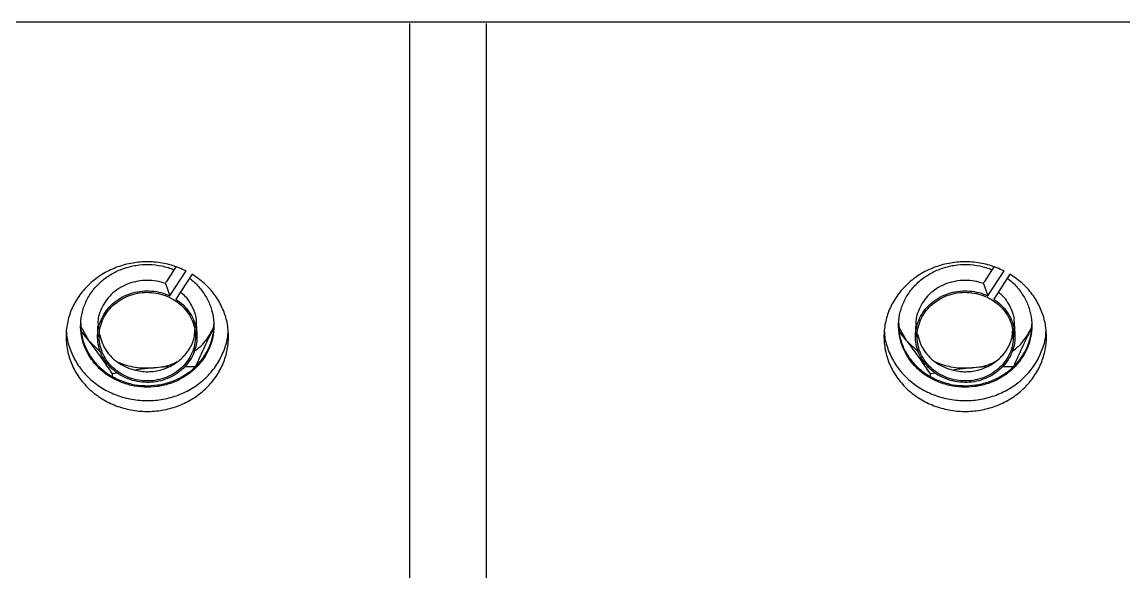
# Model space of a CAD drawing. Header units: millimetres. Extents: x 1293 to 41893, y 1011 to 26911.
# Drawn here: x 23508.9 to 23661.6, y 15554.1 to 15630.3 of the extents above; entities that cross this region are included whole.
import ezdxf

# ---------------------------------------------------------------- set-up
doc = ezdxf.new("R2010")
doc.units = ezdxf.units.MM
doc.header["$LTSCALE"] = 50
doc.layers.add('MAQUINAS', color=11, linetype='Continuous')

msp = doc.modelspace()

# ---------------------------------------------------------------- linework, layer by layer
at = {"layer": 'MAQUINAS', "linetype": 'Continuous', "lineweight": 25}
for p, q in [((24191.2425232, 15630.2566986), (23211.2425232, 15630.2566986)), ((23562.5758566, 15630.0450346), (23562.5758566, 15456.5881163)), ((23573.2425232, 15456.5881163), (23573.2425232, 15630.0450346)), ((23530.216967, 15596.3370789), (23528.9121697, 15594.3365441)), ((23529.3686538, 15592.3345776), (23531.6213624, 15595.7884641)), ((23532.4415613, 15595.3351823), (23530.1888528, 15591.8812957)), ((23643.5503003, 15596.3370789), (23642.245503, 15594.3365441)), ((23642.7019872, 15592.3345776), (23644.9546957, 15595.7884641)), ((23645.7748947, 15595.3351823), (23643.5221861, 15591.8812957)), ((23528.7656173, 15594.0400082), (23529.3686538, 15592.3345776)), ((23642.0989506, 15594.0400082), (23642.7019872, 15592.3345776)), ((23517.0628679, 15587.9942261), (23518.0838461, 15586.213723)), ((23518.0838461, 15586.213723), (23517.0991724, 15587.4401817)), ((23519.3558566, 15588.1415776), (23519.3558566, 15586.6861356)), ((23533.1291899, 15586.6861356), (23533.1291899, 15588.1415776)), ((23535.3295549, 15587.6938555), (23535.4668905, 15588.1029224)), ((23535.4475013, 15587.9214963), (23535.3295549, 15587.6938555)), ((23630.3962012, 15587.9942261), (23631.4171794, 15586.213723)), ((23631.4171794, 15586.213723), (23630.4325058, 15587.4401817)), ((23632.6891899, 15588.1415776), (23632.6891899, 15586.6861356)), ((23646.4625232, 15586.6861356), (23646.4625232, 15588.1415776)), ((23648.6628883, 15587.6938555), (23648.8002239, 15588.1029224)), ((23648.7808347, 15587.9214963), (23648.6628883, 15587.6938555)), ((23518.0838461, 15586.213723), (23519.8138214, 15584.4956425)), ((23631.4171794, 15586.213723), (23633.1471547, 15584.4956425)), ((23522.1131079, 15581.6491291), (23521.4223082, 15581.5287767)), ((23521.4223082, 15581.1858639), (23521.4223082, 15581.5287767)), ((23527.1708778, 15582.3711412), (23524.6514717, 15582.0770114)), ((23529.2039463, 15582.48277), (23527.1708778, 15582.3711412)), ((23532.9194474, 15582.5155317), (23531.4012773, 15582.5194327)), ((23635.4464413, 15581.6491291), (23634.7556415, 15581.5287767)), ((23634.7556415, 15581.1858639), (23634.7556415, 15581.5287767)), ((23640.5042111, 15582.3711412), (23637.9848051, 15582.0770114)), ((23642.5372796, 15582.48277), (23640.5042111, 15582.3711412)), ((23646.2527807, 15582.5155317), (23644.7346106, 15582.5194327))]:
    msp.add_line(p, q, dxfattribs=at)
for points in [[(23531.6213624, 15595.7884641), (23530.9634504, 15596.0751726), (23529.6476264, 15596.6485894), (23527.4926376, 15597.0449043), (23525.305338, 15597.0782448), (23523.1492189, 15596.7163735), (23521.1098257, 15595.9811281), (23519.2621164, 15594.8977818), (23517.6755474, 15593.5074475), (23516.4093616, 15591.8619638), (23515.5109394, 15590.0229142), (23515.0138748, 15588.0590674), (23514.9367597, 15586.0438738), (23515.2824778, 15584.0527005), (23516.0380994, 15582.1600172), (23517.1753643, 15580.4366098), (23518.6517391, 15578.9469334), (23520.4120077, 15577.7467016), (23522.3903363, 15576.8808028), (23524.512736, 15576.3816214), (23526.6998294, 15576.2678267), (23528.8698196, 15576.5436746), (23530.9415494, 15577.1988486), (23532.8375366, 15578.208845), (23534.486872, 15579.5358909), (23535.8278688, 15581.1303522), (23536.8103819, 15582.9326073), (23537.3976361, 15584.8752115), (23537.5677773, 15586.8856636), (23537.314036, 15588.8882066), (23536.6474175, 15590.81006), (23535.5871979, 15592.5714566), (23534.194135, 15594.1359676), (23533.0257526, 15594.9354441), (23532.4415613, 15595.3351823)], [(23522.3881341, 15580.4579669), (23521.8558443, 15580.7175276), (23520.7912647, 15581.2366489), (23519.4411845, 15582.358419), (23518.3394377, 15583.6807099), (23517.5413128, 15585.1799543), (23517.0736088, 15586.7919192), (23516.9550857, 15588.4571724), (23517.1899982, 15590.1118187), (23517.7694727, 15591.6930158), (23518.6714403, 15593.1405546), (23519.8615581, 15594.399313), (23521.2945943, 15595.4215177), (23522.9157579, 15596.1677447), (23524.6642729, 15596.6115263), (23526.4701289, 15596.7287521), (23528.2775063, 15596.5419039), (23529.4054499, 15596.1523271), (23529.9694216, 15595.9575387)], [(23644.9546957, 15595.7884641), (23644.2967837, 15596.0751726), (23642.9809598, 15596.6485894), (23640.825971, 15597.0449043), (23638.6386713, 15597.0782448), (23636.4825522, 15596.7163735), (23634.443159, 15595.9811281), (23632.5954498, 15594.8977818), (23631.0088808, 15593.5074475), (23629.742695, 15591.8619638), (23628.8442728, 15590.0229142), (23628.3472081, 15588.0590674), (23628.2700931, 15586.0438738), (23628.6158111, 15584.0527005), (23629.3714327, 15582.1600172), (23630.5086976, 15580.4366098), (23631.9850724, 15578.9469334), (23633.745341, 15577.7467016), (23635.7236697, 15576.8808028), (23637.8460693, 15576.3816214), (23640.0331627, 15576.2678267), (23642.2031529, 15576.5436746), (23644.2748828, 15577.1988486), (23646.1708699, 15578.208845), (23647.8202054, 15579.5358909), (23649.1612022, 15581.1303522), (23650.1437152, 15582.9326073), (23650.7309695, 15584.8752115), (23650.9011106, 15586.8856636), (23650.6473693, 15588.8882066), (23649.9807509, 15590.81006), (23648.9205313, 15592.5714566), (23647.5274683, 15594.1359676), (23646.3590859, 15594.9354441), (23645.7748947, 15595.3351823)], [(23635.7214674, 15580.4579669), (23635.1891776, 15580.7175276), (23634.124598, 15581.2366489), (23632.7745179, 15582.358419), (23631.672771, 15583.6807099), (23630.8746461, 15585.1799543), (23630.4069421, 15586.7919192), (23630.288419, 15588.4571724), (23630.5233315, 15590.1118187), (23631.1028061, 15591.6930158), (23632.0047736, 15593.1405546), (23633.1948914, 15594.399313), (23634.6279276, 15595.4215177), (23636.2490913, 15596.1677447), (23637.9976063, 15596.6115263), (23639.8034622, 15596.7287521), (23641.6108396, 15596.5419039), (23642.7387832, 15596.1523271), (23643.302755, 15595.9575387)], [(23528.7656173, 15594.0400082), (23528.3523155, 15594.1662202), (23527.5257119, 15594.418644), (23526.2157471, 15594.5162159), (23524.9131372, 15594.400957), (23523.6566507, 15594.0576181), (23522.4919692, 15593.5042449), (23521.4656222, 15592.7569431), (23520.5941015, 15591.8514288), (23520.1877588, 15591.1423667), (23519.9845874, 15590.7878356)], [(23642.0989506, 15594.0400082), (23641.6856488, 15594.1662202), (23640.8590453, 15594.418644), (23639.5490805, 15594.5162159), (23638.2464706, 15594.400957), (23636.9899841, 15594.0576181), (23635.8253026, 15593.5042449), (23634.7989555, 15592.7569431), (23633.9274349, 15591.8514288), (23633.5210921, 15591.1423667), (23633.3179207, 15590.7878356)], [(23530.1888528, 15591.8812957), (23530.5360212, 15591.630318), (23531.230358, 15591.1283626), (23532.0496835, 15590.161004), (23532.665993, 15589.0796431), (23533.043432, 15587.9066408), (23533.1716664, 15586.6897658), (23533.0450352, 15585.4724937), (23532.6684465, 15584.299897), (23532.055673, 15583.2149822), (23531.2292539, 15582.257647), (23530.2195576, 15581.4630697), (23529.0636946, 15580.8604549), (23527.8041456, 15580.4719499), (23526.4872027, 15580.3118334), (23525.1612671, 15580.3859903), (23523.8750707, 15580.6916949), (23522.6758847, 15581.2177119), (23521.6077826, 15581.9447086), (23520.7100201, 15582.8459659), (23520.0155923, 15583.8883601), (23519.5500216, 15585.0335802), (23519.3304188, 15586.2395364), (23519.364855, 15587.4619063), (23519.6520648, 15588.6557648), (23520.1814914, 15589.7772325), (23520.9336808, 15590.7850993), (23521.8809734, 15591.6422973), (23522.9886076, 15592.3174194), (23524.2156736, 15592.7852895), (23525.5178241, 15593.0300689), (23526.844399, 15593.0376974), (23528.1571023, 15592.8267932), (23528.9648033, 15592.4986494), (23529.3686538, 15592.3345776)], [(23523.4595708, 15581.1096977), (23523.8664214, 15580.9627887), (23524.6801226, 15580.6689708), (23525.9893731, 15580.5169015), (23527.3006735, 15580.5865264), (23528.5733672, 15580.8946785), (23529.7559366, 15581.4242884), (23530.8036353, 15582.1564041), (23531.6760133, 15583.0625156), (23532.339596, 15584.1079019), (23532.7688688, 15585.2523627), (23532.9473385, 15586.4519241), (23532.8681457, 15587.6604857), (23532.5343341, 15588.8316037), (23531.9587316, 15589.9202725), (23531.1634585, 15590.8846552), (23530.1790766, 15591.6876912), (23529.0434151, 15592.2985202), (23527.800117, 15592.6936685), (23526.4969614, 15592.8579506), (23525.1840278, 15592.7850533), (23523.9117717, 15592.477778), (23522.729085, 15591.9479331), (23521.6814179, 15591.2158804), (23520.8090312, 15590.3097518), (23520.1454514, 15589.2643711), (23519.7161758, 15588.1199046), (23519.5377146, 15586.9203604), (23519.6168759, 15585.7117358), (23519.9508049, 15584.5408528), (23520.5259697, 15583.4513071), (23521.322876, 15582.4901968), (23522.301163, 15581.674948), (23523.0734349, 15581.2981145), (23523.4595708, 15581.1096977)], [(23643.5221861, 15591.8812957), (23643.8693545, 15591.630318), (23644.5636913, 15591.1283626), (23645.3830168, 15590.161004), (23645.9993264, 15589.0796431), (23646.3767654, 15587.9066408), (23646.5049997, 15586.6897658), (23646.3783685, 15585.4724937), (23646.0017799, 15584.299897), (23645.3890063, 15583.2149822), (23644.5625873, 15582.257647), (23643.552891, 15581.4630697), (23642.3970279, 15580.8604549), (23641.1374789, 15580.4719499), (23639.820536, 15580.3118334), (23638.4946005, 15580.3859903), (23637.208404, 15580.6916949), (23636.0092181, 15581.2177119), (23634.941116, 15581.9447086), (23634.0433534, 15582.8459659), (23633.3489257, 15583.8883601), (23632.8833549, 15585.0335802), (23632.6637522, 15586.2395364), (23632.6981884, 15587.4619063), (23632.9853982, 15588.6557648), (23633.5148247, 15589.7772325), (23634.2670141, 15590.7850993), (23635.2143067, 15591.6422973), (23636.321941, 15592.3174194), (23637.5490069, 15592.7852895), (23638.8511574, 15593.0300689), (23640.1777323, 15593.0376974), (23641.4904357, 15592.8267932), (23642.2981367, 15592.4986494), (23642.7019872, 15592.3345776)], [(23636.7929041, 15581.1096977), (23637.1997547, 15580.9627887), (23638.0134559, 15580.6689708), (23639.3227064, 15580.5169015), (23640.6340068, 15580.5865264), (23641.9067006, 15580.8946785), (23643.08927, 15581.4242884), (23644.1369686, 15582.1564041), (23645.0093467, 15583.0625156), (23645.6729293, 15584.1079019), (23646.1022021, 15585.2523627), (23646.2806718, 15586.4519241), (23646.2014791, 15587.6604857), (23645.8676674, 15588.8316037), (23645.2920649, 15589.9202725), (23644.4967918, 15590.8846552), (23643.5124099, 15591.6876912), (23642.3767485, 15592.2985202), (23641.1334503, 15592.6936685), (23639.8302947, 15592.8579506), (23638.5173612, 15592.7850533), (23637.245105, 15592.477778), (23636.0624184, 15591.9479331), (23635.0147512, 15591.2158804), (23634.1423646, 15590.3097518), (23633.4787847, 15589.2643711), (23633.0495091, 15588.1199046), (23632.8710479, 15586.9203604), (23632.9502093, 15585.7117358), (23633.2841382, 15584.5408528), (23633.859303, 15583.4513071), (23634.6562093, 15582.4901968), (23635.6344963, 15581.674948), (23636.4067682, 15581.2981145), (23636.7929041, 15581.1096977)], [(23519.6593372, 15587.0048339), (23519.7527007, 15586.611881), (23519.9394277, 15585.8259752), (23520.5290172, 15584.7385664), (23521.3220633, 15583.7768843), (23522.3013662, 15582.961786), (23523.0735026, 15582.5849324), (23523.4595708, 15582.3965056)], [(23632.9926705, 15587.0048339), (23633.086034, 15586.611881), (23633.272761, 15585.8259752), (23633.8623505, 15584.7385664), (23634.6553966, 15583.7768843), (23635.6346995, 15582.961786), (23636.4068359, 15582.5849324), (23636.7929041, 15582.3965056)]]:
    msp.add_open_spline(points, degree=3, dxfattribs=at)
for points, knots in [([(23532.0633162, 15594.7552511), (23532.1302952, 15594.712668), (23532.680038, 15594.3631589), (23533.5130229, 15593.4749098), (23534.4899328, 15592.1262681), (23535.1481186, 15590.6104856), (23535.4882772, 15589.0129592), (23535.4914752, 15587.3835293), (23535.1593614, 15585.7835156), (23534.503518, 15584.2704076), (23533.5478704, 15582.8992696), (23532.3270867, 15581.7198596), (23530.885418, 15580.7748631), (23529.2754312, 15580.099066), (23527.5546461, 15579.7151647), (23525.7889296, 15579.6439299), (23524.0296321, 15579.8624289), (23522.9353001, 15580.2594542), (23522.3881341, 15580.4579669)], [0, 0, 0, 0, 0.0091646203, 0.0752203122, 0.1412760042, 0.2073316962, 0.2733873882, 0.3394430802, 0.4054987722, 0.4715544641, 0.5376101561, 0.6036658481, 0.6697215401, 0.7357772321, 0.8018329241, 0.867888616, 0.933944308, 1, 1, 1, 1]), ([(23528.7656173, 15594.0400082), (23528.7859297, 15594.0917534), (23528.8267755, 15594.1958062), (23528.8836025, 15594.2894627), (23528.9121697, 15594.3365441)], [0, 0, 0, 0, 0.4972965919, 1, 1, 1, 1]), ([(23645.3966495, 15594.7552511), (23645.4636285, 15594.712668), (23646.0133713, 15594.3631589), (23646.8463562, 15593.4749098), (23647.8232662, 15592.1262681), (23648.4814519, 15590.6104856), (23648.8216105, 15589.0129592), (23648.8248085, 15587.3835293), (23648.4926948, 15585.7835156), (23647.8368514, 15584.2704076), (23646.8812037, 15582.8992696), (23645.66042, 15581.7198596), (23644.2187513, 15580.7748631), (23642.6087646, 15580.099066), (23640.8879794, 15579.7151647), (23639.1222629, 15579.6439299), (23637.3629654, 15579.8624289), (23636.2686334, 15580.2594542), (23635.7214674, 15580.4579669)], [0, 0, 0, 0, 0.0091646203, 0.0752203122, 0.1412760042, 0.2073316962, 0.2733873882, 0.3394430802, 0.4054987722, 0.4715544641, 0.5376101561, 0.6036658481, 0.6697215401, 0.7357772321, 0.8018329241, 0.867888616, 0.933944308, 1, 1, 1, 1]), ([(23642.0989506, 15594.0400082), (23642.1192631, 15594.0917534), (23642.1601089, 15594.1958062), (23642.2169359, 15594.2894627), (23642.245503, 15594.3365441)], [0, 0, 0, 0, 0.4972965919, 1, 1, 1, 1]), ([(23533.0638898, 15588.1389557), (23533.0669183, 15588.538571), (23533.0745977, 15589.5518695), (23532.4115839, 15591.0749226), (23531.6105568, 15592.2788811), (23530.9395683, 15592.7321912), (23530.8036969, 15592.8239839)], [0, 0, 0, 0, 0.2241501808, 0.5683741942, 0.9125982077, 1, 1, 1, 1]), ([(23646.3972232, 15588.1389557), (23646.4002517, 15588.538571), (23646.407931, 15589.5518695), (23645.7449172, 15591.0749226), (23644.9438901, 15592.2788811), (23644.2729016, 15592.7321912), (23644.1370302, 15592.8239839)], [0, 0, 0, 0, 0.2241501808, 0.5683741942, 0.9125982077, 1, 1, 1, 1]), ([(23519.9845874, 15590.7878356), (23519.7344831, 15590.2117774), (23519.3621621, 15589.3542212), (23519.4115211, 15588.4414247), (23519.4277235, 15588.1417938)], [0, 0, 0, 0, 0.671743971, 1, 1, 1, 1]), ([(23633.3179207, 15590.7878356), (23633.0678164, 15590.2117774), (23632.6954955, 15589.3542212), (23632.7448545, 15588.4414247), (23632.7610569, 15588.1417938)], [0, 0, 0, 0, 0.671743971, 1, 1, 1, 1]), ([(23517.0267569, 15588.5453161), (23517.0381271, 15588.0441924), (23517.0621345, 15586.9861065), (23517.5338998, 15585.4185062), (23518.3236484, 15583.9095191), (23519.4291979, 15582.5783722), (23520.7836428, 15581.4492551), (23521.8533036, 15580.9273403), (23522.3881341, 15580.6663829)], [0, 0, 0, 0, 0.1525056725, 0.322004538, 0.4915034035, 0.661002269, 0.8305011345, 1, 1, 1, 1]), ([(23522.3881341, 15580.6663829), (23522.951622, 15580.462914), (23524.0785979, 15580.0559761), (23525.8919122, 15579.8453602), (23527.7080541, 15579.9417903), (23529.4707692, 15580.3685822), (23531.1084998, 15581.1020875), (23532.5600401, 15582.1160841), (23533.7665009, 15583.3709876), (23534.6922166, 15584.8190751), (23535.2619278, 15586.4033047), (23535.5103456, 15587.6200256), (23535.4568465, 15588.2812956), (23535.4481964, 15588.3882136)], [0, 0, 0, 0, 0.098107793, 0.1962155859, 0.2943233789, 0.3924311718, 0.4905389648, 0.5886467577, 0.6867545507, 0.7848623436, 0.8829701366, 0.9810779295, 1, 1, 1, 1]), ([(23523.4595708, 15582.3965056), (23524.0776628, 15582.1919054), (23525.3138469, 15581.7827052), (23527.3127683, 15581.830654), (23529.2005139, 15582.3732114), (23530.8448792, 15583.4068088), (23532.0664601, 15584.8328208), (23532.770907, 15586.2954462), (23532.8126562, 15587.2570638), (23532.82823, 15587.6157762)], [0, 0, 0, 0, 0.1516306377, 0.3032612754, 0.4548919131, 0.6065225508, 0.7581531885, 0.9097838263, 1, 1, 1, 1]), ([(23532.7296373, 15584.6276063), (23533.1543167, 15584.955357), (23534.2510452, 15585.8017687), (23534.9197739, 15586.9749549), (23535.3295549, 15587.6938555)], [0, 0, 0, 0, 0.3872237974, 1, 1, 1, 1]), ([(23535.3295549, 15587.6938555), (23534.9405845, 15586.8981208), (23534.1239567, 15585.2275076), (23533.333434, 15583.4476304), (23532.9194474, 15582.5155317)], [0, 0, 0, 0, 0.476312925, 1, 1, 1, 1]), ([(23630.3600903, 15588.5453161), (23630.3714605, 15588.0441924), (23630.3954678, 15586.9861065), (23630.8672332, 15585.4185062), (23631.6569818, 15583.9095191), (23632.7625313, 15582.5783722), (23634.1169761, 15581.4492551), (23635.186637, 15580.9273403), (23635.7214674, 15580.6663829)], [0, 0, 0, 0, 0.1525056725, 0.322004538, 0.4915034035, 0.661002269, 0.8305011345, 1, 1, 1, 1]), ([(23635.7214674, 15580.6663829), (23636.2849554, 15580.462914), (23637.4119312, 15580.0559761), (23639.2252455, 15579.8453602), (23641.0413874, 15579.9417903), (23642.8041025, 15580.3685822), (23644.4418332, 15581.1020875), (23645.8933735, 15582.1160841), (23647.0998343, 15583.3709876), (23648.0255499, 15584.8190751), (23648.5952612, 15586.4033047), (23648.843679, 15587.6200256), (23648.7901798, 15588.2812956), (23648.7815297, 15588.3882136)], [0, 0, 0, 0, 0.098107793, 0.1962155859, 0.2943233789, 0.3924311718, 0.4905389648, 0.5886467577, 0.6867545507, 0.7848623436, 0.8829701366, 0.9810779295, 1, 1, 1, 1]), ([(23636.7929041, 15582.3965056), (23637.4109962, 15582.1919054), (23638.6471803, 15581.7827052), (23640.6461017, 15581.830654), (23642.5338473, 15582.3732114), (23644.1782126, 15583.4068088), (23645.3997935, 15584.8328208), (23646.1042403, 15586.2954462), (23646.1459896, 15587.2570638), (23646.1615633, 15587.6157762)], [0, 0, 0, 0, 0.15163063771, 0.30326127542, 0.45489191313, 0.60652255084, 0.75815318855, 0.90978382626, 1, 1, 1, 1]), ([(23646.0629706, 15584.6276063), (23646.48765, 15584.955357), (23647.5843786, 15585.8017687), (23648.2531072, 15586.9749549), (23648.6628883, 15587.6938555)], [0, 0, 0, 0, 0.3872237974, 1, 1, 1, 1]), ([(23648.6628883, 15587.6938555), (23648.2739179, 15586.8981208), (23647.45729, 15585.2275076), (23646.6667673, 15583.4476304), (23646.2527807, 15582.5155317)], [0, 0, 0, 0, 0.476312925, 1, 1, 1, 1]), ([(23515.0573697, 15587.358092), (23515.0588765, 15587.213045), (23515.0673282, 15586.3994356), (23515.4962215, 15584.9481153), (23516.3455926, 15583.099427), (23517.6006992, 15581.4423096), (23519.1694503, 15580.0368112), (23521.0052769, 15578.9360101), (23523.0362797, 15578.180936), (23525.1873767, 15577.7998639), (23527.3778711, 15577.8070359), (23529.52597, 15578.202184), (23531.5510811, 15578.9705387), (23533.3783731, 15580.083332), (23534.9361523, 15581.4990722), (23536.1786841, 15583.1643484), (23537.0127647, 15585.0186186), (23537.4293404, 15586.4593835), (23537.4324676, 15587.2595609), (23537.4329821, 15587.3912041)], [0, 0, 0, 0, 0.01407521704, 0.07895186502, 0.143828513, 0.20870516098, 0.27358180896, 0.33845845695, 0.40333510493, 0.46821175291, 0.53308840089, 0.59796504887, 0.66284169686, 0.72771834484, 0.79259499282, 0.8574716408, 0.92234828878, 0.98722493677, 1, 1, 1, 1]), ([(23521.4223082, 15581.5287767), (23520.8488573, 15582.3761274), (23519.7538313, 15583.9941753), (23518.6226448, 15585.4976152), (23518.0838461, 15586.213723)], [0, 0, 0, 0, 0.523687075, 1, 1, 1, 1]), ([(23628.3907031, 15587.358092), (23628.3922098, 15587.213045), (23628.4006615, 15586.3994356), (23628.8295549, 15584.9481153), (23629.6789259, 15583.099427), (23630.9340325, 15581.4423096), (23632.5027837, 15580.0368112), (23634.3386103, 15578.9360101), (23636.3696131, 15578.180936), (23638.52071, 15577.7998639), (23640.7112044, 15577.8070359), (23642.8593033, 15578.202184), (23644.8844144, 15578.9705387), (23646.7117064, 15580.083332), (23648.2694857, 15581.4990722), (23649.5120175, 15583.1643484), (23650.346098, 15585.0186186), (23650.7626737, 15586.4593835), (23650.7658009, 15587.2595609), (23650.7663154, 15587.3912041)], [0, 0, 0, 0, 0.014075217, 0.078951865, 0.143828513, 0.208705161, 0.273581809, 0.3384584569, 0.4033351049, 0.4682117529, 0.5330884009, 0.5979650489, 0.6628416969, 0.7277183448, 0.7925949928, 0.8574716408, 0.9223482888, 0.9872249368, 1, 1, 1, 1]), ([(23634.7556415, 15581.5287767), (23634.1821906, 15582.3761274), (23633.0871647, 15583.9941753), (23631.9559782, 15585.4976152), (23631.4171794, 15586.213723)], [0, 0, 0, 0, 0.523687075, 1, 1, 1, 1]), ([(23522.1551695, 15583.1470101), (23522.9484779, 15582.8699122), (23524.5637924, 15582.3056926), (23526.2916171, 15582.3490681), (23527.1708778, 15582.3711412)], [0, 0, 0, 0, 0.4911169712, 1, 1, 1, 1]), ([(23527.1708778, 15582.3711412), (23528.0497416, 15582.4734167), (23529.1902449, 15582.6061398), (23530.1771462, 15583.1205459), (23530.4035484, 15583.2385543)], [0, 0, 0, 0, 0.7705928901, 1, 1, 1, 1]), ([(23635.4885029, 15583.1470101), (23636.2818112, 15582.8699122), (23637.8971257, 15582.3056926), (23639.6249504, 15582.3490681), (23640.5042111, 15582.3711412)], [0, 0, 0, 0, 0.49111697116, 1, 1, 1, 1]), ([(23640.5042111, 15582.3711412), (23641.3830749, 15582.4734167), (23642.5235782, 15582.6061398), (23643.5104795, 15583.1205459), (23643.7368817, 15583.2385543)], [0, 0, 0, 0, 0.7705928901, 1, 1, 1, 1])]:
    msp.add_open_spline(points, degree=3, knots=knots, dxfattribs=at)

doc.saveas('drawing.dxf')
